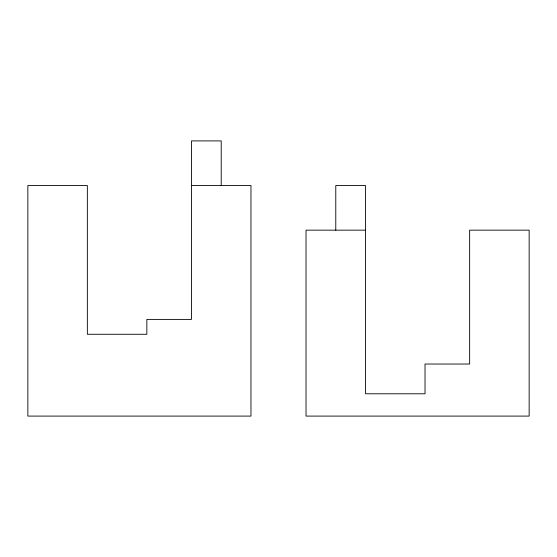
<?xml version="1.0" encoding="UTF-8"?>
<svg xmlns="http://www.w3.org/2000/svg" width="557" height="557" viewBox="0 0 557 557"><rect width="100%" height="100%" fill="white"/><g stroke="black" fill="none" stroke-linecap="round" stroke-linejoin="round"><path stroke-width="0.84" d="M191.469 185.537L250.97 185.537L250.97 416.093L27.85 416.093L27.85 185.537L87.352 185.537L87.352 334.277L146.846 334.277L146.846 319.405L191.469 319.405L191.469 140.907L221.22 140.907L221.22 185.537M365.531 230.159L306.03 230.159L306.03 416.093L529.15 416.093L529.15 230.159L469.648 230.159L469.648 364.027L425.026 364.027L425.026 393.778L365.531 393.778L365.531 185.537L335.78 185.537L335.78 230.159"/></g></svg>
